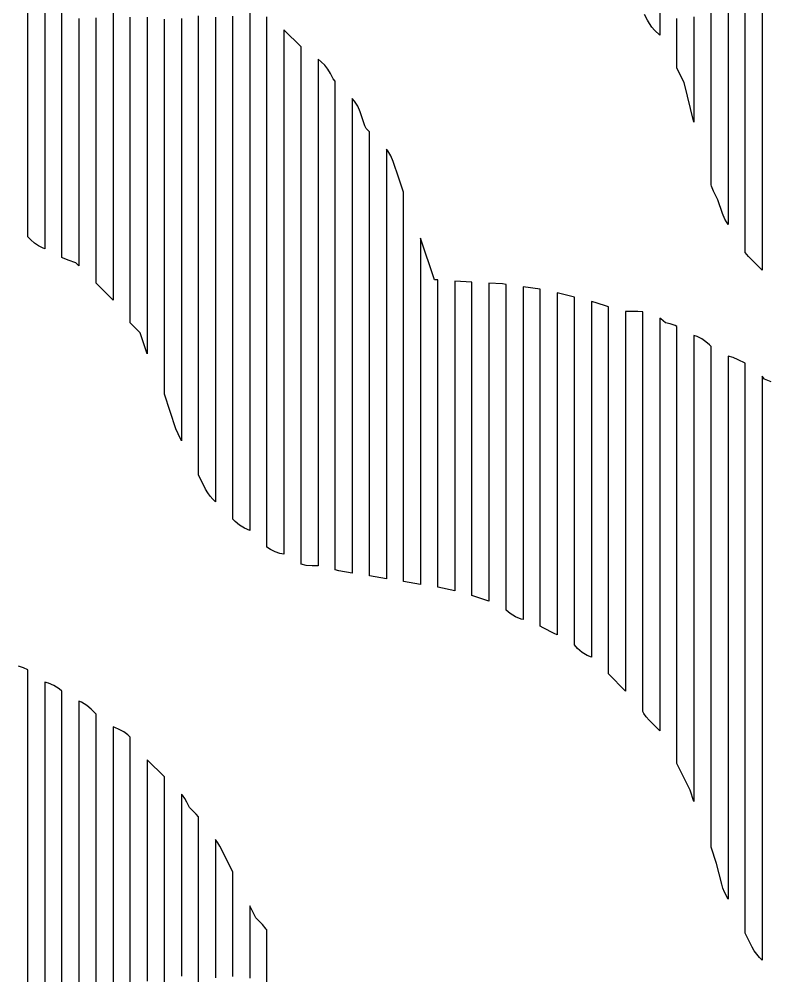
# Model space of a CAD drawing. Extents: x -6 to 1890, y -8 to 898.
# Drawn here: x 1279.6 to 1455.6, y 211.6 to 435.6 of the extents above; entities that cross this region are included whole.
import ezdxf

# ---------------------------------------------------------------- set-up
doc = ezdxf.new("R2010")
doc.units = 0
doc.layers.add('PECAS_2D', color=3, linetype='Continuous')

msp = doc.modelspace()

# ---------------------------------------------------------------- linework, layer by layer
at = {"layer": 'PECAS_2D'}
for points in [[(1445.578, 478.187), (1445.578, 425.097), (1445.578, 423.802), (1445.578, 422.507), (1445.578, 418.622), (1445.578, 417.327), (1445.578, 416.032), (1445.578, 413.443), (1445.578, 412.148), (1445.578, 410.853), (1445.578, 408.263), (1445.578, 406.968), (1445.578, 405.673), (1445.578, 404.378), (1445.578, 387.545), (1444.804, 388.782), (1444.26, 390.074), (1443.171, 393.339), (1442.168, 395.346), (1441.674, 396.538), (1441.578, 396.826), (1441.578, 420.158), (1441.578, 421.454), (1441.578, 422.751), (1441.578, 424.047), (1441.578, 425.343), (1441.578, 426.639), (1441.578, 427.935), (1441.578, 429.232), (1441.578, 430.528), (1441.578, 431.824), (1441.578, 434.416), (1441.578, 437.009)], [(1453.578, 471.21), (1453.578, 397.502), (1453.578, 396.209), (1453.578, 393.623), (1453.578, 392.33), (1453.578, 391.036), (1453.578, 389.743), (1453.578, 388.45), (1453.578, 387.157), (1453.578, 385.864), (1453.578, 384.571), (1453.578, 376.812), (1450.336, 380.054), (1449.578, 380.939), (1449.578, 392.539), (1449.578, 393.828), (1449.578, 395.117), (1449.578, 396.406), (1449.578, 397.695), (1449.578, 398.984), (1449.578, 400.273), (1449.578, 401.562), (1449.578, 402.851), (1449.578, 404.14), (1449.578, 406.718), (1449.578, 408.007), (1449.578, 409.296), (1449.578, 475.032)], [(1333.578, 439.455), (1333.578, 433.017), (1333.578, 431.729), (1333.578, 430.442), (1333.578, 429.154), (1333.578, 427.866), (1333.578, 426.579), (1333.578, 425.291), (1333.578, 424.004), (1333.578, 422.716), (1333.578, 421.428), (1333.578, 418.853), (1333.578, 416.278), (1333.578, 414.991), (1333.578, 412.415), (1333.578, 409.84), (1333.578, 408.553), (1333.578, 407.265), (1333.578, 405.977), (1333.578, 404.69), (1333.578, 403.402), (1333.578, 330.009), (1333.578, 328.722), (1333.578, 327.434), (1333.578, 326.146), (1333.578, 324.859), (1333.578, 323.571), (1333.578, 322.284), (1333.578, 320.996), (1333.578, 319.708), (1333.578, 315.846), (1332.325, 316.388), (1331.16, 317.118), (1330.123, 318.009), (1329.578, 318.554), (1329.578, 325.023), (1329.578, 326.316), (1329.578, 327.61), (1329.578, 328.904), (1329.578, 330.197), (1329.578, 331.491), (1329.578, 332.785), (1329.578, 334.078), (1329.578, 335.372), (1329.578, 336.666), (1329.578, 337.96), (1329.578, 406.526), (1329.578, 407.819), (1329.578, 409.113), (1329.578, 410.407), (1329.578, 411.701), (1329.578, 414.288), (1329.578, 416.875), (1329.578, 419.463), (1329.578, 422.05), (1329.578, 424.638), (1329.578, 427.225), (1329.578, 428.519), (1329.578, 429.812), (1329.578, 431.106), (1329.578, 432.4), (1329.578, 433.694), (1329.578, 434.987), (1329.578, 436.281)], [(1429.578, 440.926), (1429.578, 431.835), (1428.361, 433.051), (1427.71, 433.776), (1427.139, 434.569), (1426.657, 435.416), (1426.025, 436.681)], [(1285.578, 437.205), (1285.578, 434.63), (1285.578, 433.343), (1285.578, 432.056), (1285.578, 430.768), (1285.578, 429.481), (1285.578, 393.435), (1285.578, 392.148), (1285.578, 390.86), (1285.578, 389.573), (1285.578, 388.285), (1285.578, 386.998), (1285.578, 381.849), (1285.205, 381.978), (1284.147, 382.506), (1283.17, 383.164), (1282.296, 383.932), (1281.578, 384.651), (1281.578, 388.531), (1281.578, 389.825), (1281.578, 391.118), (1281.578, 392.412), (1281.578, 393.705), (1281.578, 394.999), (1281.578, 428.63), (1281.578, 429.923), (1281.578, 431.217), (1281.578, 432.51), (1281.578, 433.804), (1281.578, 435.097), (1281.578, 437.684)], [(1293.578, 435.732), (1293.578, 433.158), (1293.578, 431.871), (1293.578, 430.584), (1293.578, 429.297), (1293.578, 428.01), (1293.578, 426.724), (1293.578, 390.69), (1293.578, 389.403), (1293.578, 388.116), (1293.578, 386.829), (1293.578, 385.542), (1293.578, 384.256), (1293.578, 382.969), (1293.578, 377.821), (1292.864, 378.535), (1291.024, 379.149), (1289.732, 379.693), (1289.578, 379.788), (1289.578, 384.944), (1289.578, 386.233), (1289.578, 387.522), (1289.578, 388.811), (1289.578, 390.1), (1289.578, 391.389), (1289.578, 392.678), (1289.578, 427.479), (1289.578, 428.768), (1289.578, 430.057), (1289.578, 431.346), (1289.578, 432.635), (1289.578, 435.213), (1289.578, 437.79)], [(1301.578, 437.39), (1301.578, 434.791), (1301.578, 432.192), (1301.578, 430.893), (1301.578, 428.294), (1301.578, 426.995), (1301.578, 425.695), (1301.578, 424.396), (1301.578, 386.713), (1301.578, 384.114), (1301.578, 382.815), (1301.578, 381.516), (1301.578, 380.216), (1301.578, 378.917), (1301.578, 377.617), (1301.578, 369.821), (1297.578, 373.821), (1297.578, 380.294), (1297.578, 381.589), (1297.578, 382.883), (1297.578, 384.178), (1297.578, 385.473), (1297.578, 386.767), (1297.578, 389.356), (1297.578, 425.605), (1297.578, 426.9), (1297.578, 428.195), (1297.578, 429.489), (1297.578, 432.079), (1297.578, 434.668), (1297.578, 435.962)], [(1309.578, 436.092), (1309.578, 434.799), (1309.578, 432.213), (1309.578, 429.627), (1309.578, 428.334), (1309.578, 425.748), (1309.578, 424.455), (1309.578, 423.162), (1309.578, 421.869), (1309.578, 420.576), (1309.578, 419.283), (1309.578, 376.612), (1309.578, 375.319), (1309.578, 374.026), (1309.578, 372.733), (1309.578, 371.44), (1309.578, 370.147), (1309.578, 368.854), (1309.578, 367.561), (1309.578, 357.217), (1307.922, 362.184), (1305.578, 364.528), (1305.578, 372.33), (1305.578, 373.631), (1305.578, 374.931), (1305.578, 376.231), (1305.578, 377.532), (1305.578, 378.832), (1305.578, 380.132), (1305.578, 391.835), (1305.578, 423.042), (1305.578, 424.343), (1305.578, 425.643), (1305.578, 426.943), (1305.578, 429.544), (1305.578, 430.844), (1305.578, 433.445), (1305.578, 434.745), (1305.578, 436.045)], [(1317.578, 435.776), (1317.578, 434.475), (1317.578, 433.173), (1317.578, 431.872), (1317.578, 430.571), (1317.578, 427.969), (1317.578, 425.366), (1317.578, 422.764), (1317.578, 420.161), (1317.578, 418.86), (1317.578, 417.559), (1317.578, 416.258), (1317.578, 414.957), (1317.578, 366.812), (1317.578, 365.511), (1317.578, 364.21), (1317.578, 362.908), (1317.578, 361.607), (1317.578, 360.306), (1317.578, 359.005), (1317.578, 357.704), (1317.578, 356.402), (1317.578, 355.101), (1317.578, 353.8), (1317.578, 336.884), (1316.785, 338.471), (1316.291, 339.663), (1313.578, 347.802), (1313.578, 362.013), (1313.578, 363.304), (1313.578, 364.596), (1313.578, 365.888), (1313.578, 367.18), (1313.578, 369.764), (1313.578, 371.056), (1313.578, 376.223), (1313.578, 417.563), (1313.578, 418.855), (1313.578, 420.147), (1313.578, 421.439), (1313.578, 422.731), (1313.578, 425.314), (1313.578, 427.898), (1313.578, 430.482), (1313.578, 431.774), (1313.578, 433.066), (1313.578, 435.649)], [(1325.578, 436.102), (1325.578, 434.811), (1325.578, 433.521), (1325.578, 430.94), (1325.578, 429.65), (1325.578, 428.36), (1325.578, 427.069), (1325.578, 424.489), (1325.578, 423.198), (1325.578, 420.618), (1325.578, 418.037), (1325.578, 415.457), (1325.578, 414.166), (1325.578, 412.876), (1325.578, 411.586), (1325.578, 410.295), (1325.578, 409.005), (1325.578, 347.07), (1325.578, 345.78), (1325.578, 343.199), (1325.578, 341.909), (1325.578, 340.618), (1325.578, 339.328), (1325.578, 338.038), (1325.578, 336.747), (1325.578, 335.457), (1325.578, 334.167), (1325.578, 332.877), (1325.578, 322.554), (1324.953, 323.18), (1324.301, 323.905), (1323.73, 324.697), (1323.248, 325.545), (1321.578, 328.884), (1321.578, 340.538), (1321.578, 341.833), (1321.578, 343.128), (1321.578, 344.423), (1321.578, 345.717), (1321.578, 347.012), (1321.578, 348.307), (1321.578, 349.602), (1321.578, 350.897), (1321.578, 352.192), (1321.578, 353.486), (1321.578, 354.781), (1321.578, 357.371), (1321.578, 358.666), (1321.578, 411.755), (1321.578, 413.049), (1321.578, 414.344), (1321.578, 415.639), (1321.578, 416.934), (1321.578, 418.229), (1321.578, 420.819), (1321.578, 423.408), (1321.578, 425.998), (1321.578, 427.293), (1321.578, 429.882), (1321.578, 432.472), (1321.578, 433.767), (1321.578, 435.062), (1321.578, 436.357)], [(1455.67, 350.68), (1454.478, 351.173), (1454.112, 351.295), (1453.578, 352.023), (1453.578, 345.571), (1453.578, 344.281), (1453.578, 342.99), (1453.578, 341.7), (1453.578, 340.409), (1453.578, 337.828), (1453.578, 335.247), (1453.578, 331.376), (1453.578, 328.795), (1453.578, 326.214), (1453.578, 323.633), (1453.578, 321.053), (1453.578, 318.472), (1453.578, 317.181), (1453.578, 315.891), (1453.578, 314.6), (1453.578, 313.31), (1453.578, 312.019), (1453.578, 310.729), (1453.578, 241.045), (1453.578, 239.754), (1453.578, 235.883), (1453.578, 234.593), (1453.578, 233.302), (1453.578, 232.012), (1453.578, 229.431), (1453.578, 228.14), (1453.578, 226.85), (1453.578, 225.559), (1453.578, 215.236), (1452.921, 215.893), (1452.27, 216.618), (1451.698, 217.411), (1451.216, 218.258), (1449.578, 221.535), (1449.578, 234.494), (1449.578, 235.79), (1449.578, 237.086), (1449.578, 238.382), (1449.578, 239.678), (1449.578, 240.974), (1449.578, 242.27), (1449.578, 243.566), (1449.578, 244.862), (1449.578, 246.158), (1449.578, 247.454), (1449.578, 248.75), (1449.578, 250.046), (1449.578, 251.342), (1449.578, 252.637), (1449.578, 314.843), (1449.578, 316.139), (1449.578, 317.435), (1449.578, 318.731), (1449.578, 320.027), (1449.578, 321.323), (1449.578, 323.915), (1449.578, 326.507), (1449.578, 329.099), (1449.578, 331.691), (1449.578, 334.283), (1449.578, 336.875), (1449.578, 339.467), (1449.578, 340.762), (1449.578, 343.354), (1449.578, 344.65), (1449.578, 347.242), (1449.578, 348.538), (1449.578, 355.018), (1447.914, 355.85), (1446.722, 356.344), (1445.578, 356.725), (1445.578, 351.534), (1445.578, 350.236), (1445.578, 348.938), (1445.578, 347.64), (1445.578, 346.342), (1445.578, 343.746), (1445.578, 341.151), (1445.578, 338.555), (1445.578, 335.959), (1445.578, 333.364), (1445.578, 330.768), (1445.578, 328.172), (1445.578, 325.576), (1445.578, 324.279), (1445.578, 322.981), (1445.578, 321.683), (1445.578, 320.385), (1445.578, 319.087), (1445.578, 261.981), (1445.578, 260.683), (1445.578, 259.385), (1445.578, 258.088), (1445.578, 256.79), (1445.578, 255.492), (1445.578, 254.194), (1445.578, 252.896), (1445.578, 250.3), (1445.578, 249.002), (1445.578, 229.535), (1444.753, 231.184), (1444.358, 232.096), (1444.064, 233.047), (1442.856, 237.878), (1441.578, 241.713), (1441.578, 257.175), (1441.578, 258.464), (1441.578, 259.752), (1441.578, 261.041), (1441.578, 262.329), (1441.578, 263.618), (1441.578, 266.195), (1441.578, 267.484), (1441.578, 268.772), (1441.578, 271.349), (1441.578, 273.926), (1441.578, 322.89), (1441.578, 324.178), (1441.578, 325.467), (1441.578, 326.756), (1441.578, 329.333), (1441.578, 331.91), (1441.578, 334.487), (1441.578, 337.064), (1441.578, 338.352), (1441.578, 340.929), (1441.578, 343.506), (1441.578, 346.083), (1441.578, 347.372), (1441.578, 349.949), (1441.578, 351.237), (1441.578, 352.526), (1441.578, 353.814), (1441.578, 358.969), (1441.231, 359.316), (1440.357, 360.084), (1439.38, 360.742), (1438.322, 361.27), (1437.578, 361.528), (1437.578, 355.033), (1437.578, 353.734), (1437.578, 351.137), (1437.578, 348.539), (1437.578, 345.941), (1437.578, 343.343), (1437.578, 340.745), (1437.578, 338.148), (1437.578, 335.55), (1437.578, 332.952), (1437.578, 330.354), (1437.578, 329.055), (1437.578, 327.756), (1437.578, 326.458), (1437.578, 325.159), (1437.578, 275.801), (1437.578, 274.502), (1437.578, 273.203), (1437.578, 271.904), (1437.578, 270.605), (1437.578, 269.306), (1437.578, 268.007), (1437.578, 266.708), (1437.578, 265.41), (1437.578, 252.421), (1436.708, 255.029), (1433.578, 261.29), (1433.578, 271.655), (1433.578, 272.951), (1433.578, 274.246), (1433.578, 275.542), (1433.578, 276.837), (1433.578, 278.133), (1433.578, 279.429), (1433.578, 280.724), (1433.578, 328.661), (1433.578, 329.957), (1433.578, 331.253), (1433.578, 332.548), (1433.578, 335.139), (1433.578, 337.731), (1433.578, 340.322), (1433.578, 342.913), (1433.578, 345.504), (1433.578, 348.095), (1433.578, 350.687), (1433.578, 351.982), (1433.578, 353.278), (1433.578, 354.573), (1433.578, 355.869), (1433.578, 357.165), (1433.578, 363.643), (1433.151, 363.856), (1432.038, 364.241), (1430.89, 364.486), (1429.818, 365.403), (1429.578, 365.551), (1429.578, 359.112), (1429.578, 357.824), (1429.578, 355.249), (1429.578, 352.673), (1429.578, 351.385), (1429.578, 348.81), (1429.578, 344.946), (1429.578, 342.371), (1429.578, 339.795), (1429.578, 337.219), (1429.578, 334.644), (1429.578, 333.356), (1429.578, 332.068), (1429.578, 330.78), (1429.578, 329.493), (1429.578, 286.995), (1429.578, 285.707), (1429.578, 284.419), (1429.578, 283.132), (1429.578, 281.844), (1429.578, 280.556), (1429.578, 279.268), (1429.578, 277.98), (1429.578, 268.966), (1427.069, 271.475), (1426.417, 272.2), (1425.846, 272.993), (1425.578, 273.464), (1425.578, 281.264), (1425.578, 282.564), (1425.578, 283.864), (1425.578, 285.164), (1425.578, 286.464), (1425.578, 287.764), (1425.578, 290.364), (1425.578, 331.964), (1425.578, 333.264), (1425.578, 334.564), (1425.578, 335.864), (1425.578, 338.464), (1425.578, 341.064), (1425.578, 343.664), (1425.578, 346.264), (1425.578, 348.864), (1425.578, 351.464), (1425.578, 352.764), (1425.578, 355.364), (1425.578, 356.664), (1425.578, 357.964), (1425.578, 359.264), (1425.578, 360.564), (1425.578, 367.064), (1424.455, 367.152), (1421.578, 367.152), (1421.578, 361.998), (1421.578, 360.71), (1421.578, 358.133), (1421.578, 355.557), (1421.578, 352.98), (1421.578, 351.692), (1421.578, 349.115), (1421.578, 346.539), (1421.578, 343.962), (1421.578, 341.385), (1421.578, 340.097), (1421.578, 338.809), (1421.578, 337.521), (1421.578, 336.232), (1421.578, 334.944), (1421.578, 333.656), (1421.578, 295.006), (1421.578, 293.718), (1421.578, 292.43), (1421.578, 291.142), (1421.578, 289.853), (1421.578, 288.565), (1421.578, 287.277), (1421.578, 285.988), (1421.578, 278.258), (1417.578, 282.258), (1417.578, 288.77), (1417.578, 290.072), (1417.578, 291.375), (1417.578, 292.677), (1417.578, 293.979), (1417.578, 295.282), (1417.578, 296.584), (1417.578, 335.654), (1417.578, 336.957), (1417.578, 338.259), (1417.578, 339.561), (1417.578, 340.864), (1417.578, 343.468), (1417.578, 346.073), (1417.578, 348.678), (1417.578, 351.282), (1417.578, 353.887), (1417.578, 356.492), (1417.578, 359.096), (1417.578, 360.399), (1417.578, 361.701), (1417.578, 363.003), (1417.578, 364.306), (1417.578, 368.213), (1414.407, 369.27), (1413.578, 369.505), (1413.578, 364.297), (1413.578, 362.995), (1413.578, 360.391), (1413.578, 359.089), (1413.578, 357.788), (1413.578, 356.486), (1413.578, 353.882), (1413.578, 351.278), (1413.578, 348.674), (1413.578, 346.07), (1413.578, 343.467), (1413.578, 342.165), (1413.578, 340.863), (1413.578, 339.561), (1413.578, 338.259), (1413.578, 336.957), (1413.578, 299.202), (1413.578, 297.9), (1413.578, 296.598), (1413.578, 295.296), (1413.578, 293.994), (1413.578, 292.692), (1413.578, 286.183), (1412.575, 286.602), (1411.4, 287.316), (1410.341, 288.204), (1409.578, 289.071), (1409.578, 294.241), (1409.578, 295.534), (1409.578, 296.827), (1409.578, 298.119), (1409.578, 299.412), (1409.578, 301.997), (1409.578, 338.19), (1409.578, 340.775), (1409.578, 342.068), (1409.578, 343.36), (1409.578, 345.945), (1409.578, 348.531), (1409.578, 351.116), (1409.578, 353.701), (1409.578, 356.286), (1409.578, 357.579), (1409.578, 360.164), (1409.578, 362.749), (1409.578, 364.042), (1409.578, 365.334), (1409.578, 366.627), (1409.578, 370.505), (1405.578, 371.505), (1405.578, 366.34), (1405.578, 365.049), (1405.578, 363.758), (1405.578, 362.467), (1405.578, 359.884), (1405.578, 357.302), (1405.578, 354.72), (1405.578, 352.137), (1405.578, 349.555), (1405.578, 346.973), (1405.578, 344.391), (1405.578, 343.099), (1405.578, 341.808), (1405.578, 340.517), (1405.578, 339.226), (1405.578, 303.074), (1405.578, 301.783), (1405.578, 300.491), (1405.578, 299.2), (1405.578, 297.909), (1405.578, 296.618), (1405.578, 291.453), (1404.874, 291.745), (1402.289, 293.038), (1401.578, 293.465), (1401.578, 298.638), (1401.578, 299.931), (1401.578, 301.225), (1401.578, 302.518), (1401.578, 303.811), (1401.578, 341.318), (1401.578, 342.612), (1401.578, 343.905), (1401.578, 345.198), (1401.578, 347.785), (1401.578, 350.372), (1401.578, 352.959), (1401.578, 355.545), (1401.578, 358.132), (1401.578, 360.719), (1401.578, 362.012), (1401.578, 363.305), (1401.578, 364.599), (1401.578, 365.892), (1401.578, 367.185), (1401.578, 372.359), (1397.578, 372.93), (1397.578, 367.734), (1397.578, 365.136), (1397.578, 363.837), (1397.578, 362.538), (1397.578, 361.239), (1397.578, 359.94), (1397.578, 357.342), (1397.578, 354.744), (1397.578, 352.146), (1397.578, 349.548), (1397.578, 346.95), (1397.578, 345.651), (1397.578, 344.352), (1397.578, 343.053), (1397.578, 341.754), (1397.578, 306.68), (1397.578, 304.082), (1397.578, 302.783), (1397.578, 301.484), (1397.578, 300.185), (1397.578, 294.989), (1397.092, 295.105), (1395.756, 295.658), (1394.532, 296.41), (1393.578, 297.227), (1393.578, 301.105), (1393.578, 302.398), (1393.578, 303.691), (1393.578, 304.984), (1393.578, 306.277), (1393.578, 307.569), (1393.578, 310.155), (1393.578, 343.767), (1393.578, 345.06), (1393.578, 346.353), (1393.578, 347.646), (1393.578, 348.939), (1393.578, 351.524), (1393.578, 352.817), (1393.578, 355.403), (1393.578, 357.988), (1393.578, 359.281), (1393.578, 360.574), (1393.578, 361.867), (1393.578, 363.159), (1393.578, 364.452), (1393.578, 365.745), (1393.578, 367.038), (1393.578, 368.33), (1393.578, 373.502), (1392.708, 373.597), (1389.578, 373.793), (1389.578, 368.657), (1389.578, 367.374), (1389.578, 366.09), (1389.578, 364.806), (1389.578, 363.522), (1389.578, 362.238), (1389.578, 360.955), (1389.578, 359.671), (1389.578, 357.103), (1389.578, 354.536), (1389.578, 351.968), (1389.578, 349.4), (1389.578, 348.117), (1389.578, 346.833), (1389.578, 345.549), (1389.578, 344.265), (1389.578, 342.981), (1389.578, 309.603), (1389.578, 308.319), (1389.578, 307.035), (1389.578, 305.751), (1389.578, 304.468), (1389.578, 303.184), (1389.578, 299.332), (1385.578, 300.666), (1385.578, 304.528), (1385.578, 305.815), (1385.578, 307.102), (1385.578, 308.39), (1385.578, 309.677), (1385.578, 310.964), (1385.578, 344.434), (1385.578, 345.722), (1385.578, 347.009), (1385.578, 348.296), (1385.578, 349.584), (1385.578, 352.158), (1385.578, 354.733), (1385.578, 357.307), (1385.578, 358.595), (1385.578, 361.169), (1385.578, 363.744), (1385.578, 365.031), (1385.578, 366.319), (1385.578, 367.606), (1385.578, 368.893), (1385.578, 370.181), (1385.578, 374.043), (1381.578, 374.293), (1381.578, 370.407), (1381.578, 369.112), (1381.578, 367.817), (1381.578, 366.522), (1381.578, 365.227), (1381.578, 363.931), (1381.578, 361.341), (1381.578, 358.751), (1381.578, 356.161), (1381.578, 353.57), (1381.578, 352.275), (1381.578, 349.685), (1381.578, 348.39), (1381.578, 347.095), (1381.578, 345.799), (1381.578, 344.504), (1381.578, 310.831), (1381.578, 309.535), (1381.578, 308.24), (1381.578, 306.945), (1381.578, 305.65), (1381.578, 304.355), (1381.578, 301.765), (1377.578, 302.565), (1377.578, 306.421), (1377.578, 307.706), (1377.578, 308.991), (1377.578, 310.277), (1377.578, 311.562), (1377.578, 312.847), (1377.578, 344.98), (1377.578, 346.266), (1377.578, 347.551), (1377.578, 348.836), (1377.578, 350.121), (1377.578, 352.692), (1377.578, 355.263), (1377.578, 357.833), (1377.578, 359.119), (1377.578, 361.689), (1377.578, 362.975), (1377.578, 364.26), (1377.578, 365.545), (1377.578, 366.831), (1377.578, 368.116), (1377.578, 369.401), (1377.578, 374.543), (1376.83, 374.589), (1373.578, 384.346), (1373.578, 370.184), (1373.578, 368.896), (1373.578, 367.608), (1373.578, 365.033), (1373.578, 362.458), (1373.578, 359.883), (1373.578, 357.308), (1373.578, 354.733), (1373.578, 352.158), (1373.578, 349.583), (1373.578, 348.295), (1373.578, 347.008), (1373.578, 345.72), (1373.578, 344.433), (1373.578, 312.244), (1373.578, 310.957), (1373.578, 309.669), (1373.578, 308.382), (1373.578, 307.094), (1373.578, 305.807), (1373.578, 303.231), (1369.578, 303.898), (1369.578, 307.806), (1369.578, 309.109), (1369.578, 310.412), (1369.578, 311.714), (1369.578, 313.017), (1369.578, 314.32), (1369.578, 345.584), (1369.578, 346.887), (1369.578, 348.189), (1369.578, 349.492), (1369.578, 350.795), (1369.578, 353.4), (1369.578, 356.006), (1369.578, 359.914), (1369.578, 361.216), (1369.578, 363.822), (1369.578, 365.124), (1369.578, 366.427), (1369.578, 367.73), (1369.578, 369.032), (1369.578, 370.335), (1369.578, 372.94), (1369.578, 374.243), (1369.578, 375.546), (1369.578, 376.849), (1369.578, 378.151), (1369.578, 379.454), (1369.578, 380.757), (1369.578, 395.086), (1368.458, 398.415), (1367.165, 402.293), (1366.62, 403.585), (1365.879, 404.785), (1365.578, 405.136), (1365.578, 392.242), (1365.578, 390.953), (1365.578, 389.664), (1365.578, 388.374), (1365.578, 387.085), (1365.578, 385.795), (1365.578, 384.506), (1365.578, 383.217), (1365.578, 381.927), (1365.578, 380.638), (1365.578, 379.349), (1365.578, 378.059), (1365.578, 376.77), (1365.578, 375.48), (1365.578, 374.191), (1365.578, 372.902), (1365.578, 371.612), (1365.578, 370.323), (1365.578, 369.034), (1365.578, 367.744), (1365.578, 366.455), (1365.578, 365.165), (1365.578, 362.587), (1365.578, 360.008), (1365.578, 358.719), (1365.578, 357.429), (1365.578, 356.14), (1365.578, 354.85), (1365.578, 353.561), (1365.578, 352.272), (1365.578, 350.982), (1365.578, 349.693), (1365.578, 348.404), (1365.578, 345.825), (1365.578, 313.59), (1365.578, 312.301), (1365.578, 311.012), (1365.578, 309.722), (1365.578, 308.433), (1365.578, 307.144), (1365.578, 304.565), (1361.578, 305.231), (1361.578, 309.132), (1361.578, 310.432), (1361.578, 311.732), (1361.578, 313.032), (1361.578, 314.332), (1361.578, 346.834), (1361.578, 348.134), (1361.578, 349.434), (1361.578, 350.735), (1361.578, 352.035), (1361.578, 353.335), (1361.578, 354.635), (1361.578, 355.935), (1361.578, 358.535), (1361.578, 359.835), (1361.578, 361.135), (1361.578, 362.435), (1361.578, 365.035), (1361.578, 366.336), (1361.578, 368.936), (1361.578, 370.236), (1361.578, 372.836), (1361.578, 374.136), (1361.578, 376.736), (1361.578, 378.036), (1361.578, 380.637), (1361.578, 381.937), (1361.578, 384.537), (1361.578, 385.837), (1361.578, 387.137), (1361.578, 388.437), (1361.578, 391.037), (1361.578, 392.337), (1361.578, 393.637), (1361.578, 394.938), (1361.578, 396.238), (1361.578, 397.538), (1361.578, 400.138), (1361.578, 409.238), (1360.84, 409.976), (1360.497, 410.662), (1359.409, 413.926), (1358.865, 415.218), (1358.123, 416.418), (1357.578, 417.055), (1357.578, 408.007), (1357.578, 406.715), (1357.578, 405.422), (1357.578, 404.13), (1357.578, 402.837), (1357.578, 401.545), (1357.578, 400.252), (1357.578, 398.96), (1357.578, 396.375), (1357.578, 395.082), (1357.578, 392.497), (1357.578, 389.912), (1357.578, 388.619), (1357.578, 386.034), (1357.578, 383.449), (1357.578, 380.864), (1357.578, 379.572), (1357.578, 376.987), (1357.578, 374.402), (1357.578, 373.109), (1357.578, 371.817), (1357.578, 369.232), (1357.578, 367.939), (1357.578, 366.647), (1357.578, 365.354), (1357.578, 362.769), (1357.578, 358.891), (1357.578, 357.599), (1357.578, 314.946), (1357.578, 313.653), (1357.578, 312.361), (1357.578, 311.068), (1357.578, 309.776), (1357.578, 308.483), (1357.578, 305.898), (1354.451, 306.419), (1353.578, 306.636), (1353.578, 310.539), (1353.578, 311.84), (1353.578, 313.141), (1353.578, 314.442), (1353.578, 315.742), (1353.578, 372.983), (1353.578, 374.284), (1353.578, 375.584), (1353.578, 376.885), (1353.578, 378.186), (1353.578, 379.487), (1353.578, 380.788), (1353.578, 382.089), (1353.578, 383.39), (1353.578, 384.691), (1353.578, 387.293), (1353.578, 389.894), (1353.578, 391.195), (1353.578, 393.797), (1353.578, 396.399), (1353.578, 399.001), (1353.578, 401.603), (1353.578, 402.904), (1353.578, 404.204), (1353.578, 405.505), (1353.578, 406.806), (1353.578, 408.107), (1353.578, 409.408), (1353.578, 410.709), (1353.578, 412.01), (1353.578, 413.311), (1353.578, 421.116), (1353.085, 421.61), (1352.453, 422.874), (1351.868, 423.877), (1351.152, 424.808), (1350.317, 425.643), (1349.578, 426.212), (1349.578, 418.475), (1349.578, 417.186), (1349.578, 415.896), (1349.578, 414.607), (1349.578, 413.318), (1349.578, 412.028), (1349.578, 409.45), (1349.578, 406.871), (1349.578, 404.292), (1349.578, 401.713), (1349.578, 399.134), (1349.578, 396.556), (1349.578, 393.977), (1349.578, 391.398), (1349.578, 388.819), (1349.578, 387.53), (1349.578, 386.241), (1349.578, 384.951), (1349.578, 383.662), (1349.578, 382.372), (1349.578, 319.193), (1349.578, 317.903), (1349.578, 316.614), (1349.578, 315.324), (1349.578, 314.035), (1349.578, 312.746), (1349.578, 311.456), (1349.578, 307.588), (1348.191, 307.588), (1346.785, 307.697), (1345.578, 307.985), (1345.578, 313.14), (1345.578, 314.428), (1345.578, 315.717), (1345.578, 317.006), (1345.578, 318.294), (1345.578, 319.583), (1345.578, 389.169), (1345.578, 390.457), (1345.578, 391.746), (1345.578, 393.035), (1345.578, 394.323), (1345.578, 395.612), (1345.578, 398.189), (1345.578, 400.767), (1345.578, 403.344), (1345.578, 404.632), (1345.578, 407.21), (1345.578, 409.787), (1345.578, 412.364), (1345.578, 414.941), (1345.578, 416.23), (1345.578, 417.519), (1345.578, 418.807), (1345.578, 420.096), (1345.578, 421.385), (1345.578, 422.673), (1345.578, 429.116), (1341.578, 433.116), (1341.578, 426.652), (1341.578, 425.359), (1341.578, 424.067), (1341.578, 422.774), (1341.578, 421.481), (1341.578, 420.188), (1341.578, 418.895), (1341.578, 417.602), (1341.578, 415.017), (1341.578, 412.431), (1341.578, 409.845), (1341.578, 407.26), (1341.578, 404.674), (1341.578, 402.089), (1341.578, 399.503), (1341.578, 398.21), (1341.578, 396.917), (1341.578, 395.624), (1341.578, 394.332), (1341.578, 323.226), (1341.578, 321.933), (1341.578, 320.641), (1341.578, 319.348), (1341.578, 318.055), (1341.578, 316.762), (1341.578, 315.469), (1341.578, 310.298), (1340.608, 310.499), (1339.495, 310.884), (1338.436, 311.412), (1337.578, 311.991), (1337.578, 317.165), (1337.578, 318.459), (1337.578, 319.752), (1337.578, 321.046), (1337.578, 322.34), (1337.578, 323.633), (1337.578, 324.927), (1337.578, 398.664), (1337.578, 399.957), (1337.578, 401.251), (1337.578, 402.544), (1337.578, 403.838), (1337.578, 405.132), (1337.578, 407.719), (1337.578, 410.306), (1337.578, 412.894), (1337.578, 415.481), (1337.578, 418.068), (1337.578, 419.362), (1337.578, 421.949), (1337.578, 423.243), (1337.578, 424.536), (1337.578, 425.83), (1337.578, 427.123), (1337.578, 428.417), (1337.578, 429.711), (1337.578, 436.179)], [(1437.578, 436.186), (1437.578, 434.887), (1437.578, 433.589), (1437.578, 430.993), (1437.578, 429.694), (1437.578, 428.396), (1437.578, 411.52), (1435.258, 420.799), (1433.578, 424.159), (1433.578, 435.76)], [(1281.578, 184.46), (1281.578, 242.947), (1281.578, 244.247), (1281.578, 245.547), (1281.578, 246.846), (1281.578, 248.146), (1281.578, 250.746), (1281.578, 253.345), (1281.578, 255.945), (1281.578, 258.544), (1281.578, 261.143), (1281.578, 263.743), (1281.578, 266.342), (1281.578, 268.942), (1281.578, 270.242), (1281.578, 272.841), (1281.578, 274.141), (1281.578, 275.44), (1281.578, 276.74), (1281.578, 283.239), (1280.58, 283.732), (1279.439, 284.118)], [(1289.578, 162.051), (1289.578, 234.346), (1289.578, 235.637), (1289.578, 236.928), (1289.578, 238.219), (1289.578, 239.51), (1289.578, 240.801), (1289.578, 243.383), (1289.578, 245.964), (1289.578, 248.546), (1289.578, 251.128), (1289.578, 255.001), (1289.578, 257.583), (1289.578, 260.165), (1289.578, 262.747), (1289.578, 264.038), (1289.578, 266.62), (1289.578, 269.202), (1289.578, 270.493), (1289.578, 271.784), (1289.578, 278.239), (1288.93, 278.794), (1287.73, 279.535), (1286.438, 280.08), (1285.578, 280.367), (1285.578, 273.878), (1285.578, 272.58), (1285.578, 271.282), (1285.578, 269.984), (1285.578, 267.389), (1285.578, 264.793), (1285.578, 262.197), (1285.578, 259.602), (1285.578, 257.006), (1285.578, 254.411), (1285.578, 251.815), (1285.578, 249.219), (1285.578, 246.624), (1285.578, 245.326), (1285.578, 244.028), (1285.578, 242.73), (1285.578, 241.433), (1285.578, 238.837), (1285.578, 173.947)], [(1297.578, 148.894), (1297.578, 226.388), (1297.578, 227.679), (1297.578, 228.971), (1297.578, 230.262), (1297.578, 231.554), (1297.578, 232.846), (1297.578, 235.429), (1297.578, 238.012), (1297.578, 240.595), (1297.578, 243.178), (1297.578, 245.761), (1297.578, 248.344), (1297.578, 250.927), (1297.578, 253.511), (1297.578, 256.094), (1297.578, 258.677), (1297.578, 261.26), (1297.578, 262.551), (1297.578, 265.135), (1297.578, 266.426), (1297.578, 272.884), (1296.458, 274.004), (1295.393, 274.916), (1294.193, 275.657), (1293.578, 275.917), (1293.578, 269.444), (1293.578, 268.149), (1293.578, 265.56), (1293.578, 262.971), (1293.578, 259.087), (1293.578, 256.498), (1293.578, 253.909), (1293.578, 251.32), (1293.578, 248.73), (1293.578, 246.141), (1293.578, 243.552), (1293.578, 240.963), (1293.578, 238.374), (1293.578, 237.079), (1293.578, 235.784), (1293.578, 234.49), (1293.578, 233.195), (1293.578, 231.901), (1293.578, 230.606), (1293.578, 152.931)], [(1305.578, 139.886), (1305.578, 214.616), (1305.578, 215.904), (1305.578, 217.193), (1305.578, 218.481), (1305.578, 219.769), (1305.578, 221.058), (1305.578, 222.346), (1305.578, 224.923), (1305.578, 227.5), (1305.578, 230.077), (1305.578, 232.654), (1305.578, 233.942), (1305.578, 236.519), (1305.578, 239.096), (1305.578, 241.673), (1305.578, 244.25), (1305.578, 246.827), (1305.578, 249.404), (1305.578, 251.981), (1305.578, 254.557), (1305.578, 255.846), (1305.578, 258.423), (1305.578, 259.711), (1305.578, 267.442), (1305.034, 267.98), (1304.074, 268.708), (1303.036, 269.297), (1301.95, 269.739), (1301.578, 269.863), (1301.578, 263.393), (1301.578, 262.099), (1301.578, 259.511), (1301.578, 256.923), (1301.578, 254.335), (1301.578, 251.747), (1301.578, 249.159), (1301.578, 246.571), (1301.578, 242.689), (1301.578, 240.101), (1301.578, 237.513), (1301.578, 234.925), (1301.578, 232.337), (1301.578, 229.749), (1301.578, 227.161), (1301.578, 225.867), (1301.578, 224.573), (1301.578, 221.985), (1301.578, 220.691), (1301.578, 144.346)], [(1313.578, 209.165), (1313.578, 211.745), (1313.578, 214.324), (1313.578, 216.904), (1313.578, 219.483), (1313.578, 222.063), (1313.578, 224.642), (1313.578, 227.222), (1313.578, 229.802), (1313.578, 232.381), (1313.578, 234.961), (1313.578, 237.54), (1313.578, 240.12), (1313.578, 242.699), (1313.578, 245.279), (1313.578, 247.858), (1313.578, 249.148), (1313.578, 250.438), (1313.578, 258.177), (1309.578, 262.177), (1309.578, 255.699), (1309.578, 254.404), (1309.578, 251.813), (1309.578, 249.222), (1309.578, 246.631), (1309.578, 244.04), (1309.578, 241.449), (1309.578, 238.858), (1309.578, 236.267), (1309.578, 233.676), (1309.578, 231.085), (1309.578, 228.494), (1309.578, 225.903), (1309.578, 223.312), (1309.578, 220.721), (1309.578, 218.13), (1309.578, 215.539), (1309.578, 214.243), (1309.578, 212.948), (1309.578, 211.652), (1309.578, 210.357)], [(1321.578, 209.798), (1321.578, 212.399), (1321.578, 215.001), (1321.578, 217.602), (1321.578, 220.204), (1321.578, 222.805), (1321.578, 225.407), (1321.578, 228.008), (1321.578, 229.309), (1321.578, 231.911), (1321.578, 234.512), (1321.578, 237.114), (1321.578, 239.715), (1321.578, 248.82), (1321.018, 249.444), (1319.477, 250.985), (1318.845, 252.249), (1318.363, 253.097), (1317.791, 253.889), (1317.578, 254.127), (1317.578, 246.376), (1317.578, 245.084), (1317.578, 243.793), (1317.578, 241.209), (1317.578, 238.625), (1317.578, 236.042), (1317.578, 233.458), (1317.578, 230.875), (1317.578, 228.291), (1317.578, 225.707), (1317.578, 223.124), (1317.578, 220.54), (1317.578, 217.957), (1317.578, 216.665), (1317.578, 214.081), (1317.578, 211.498)], [(1329.578, 211.382), (1329.578, 213.969), (1329.578, 216.555), (1329.578, 219.142), (1329.578, 221.728), (1329.578, 224.314), (1329.578, 225.608), (1329.578, 226.901), (1329.578, 235.953), (1326.6, 241.909), (1326.118, 242.756), (1325.578, 243.505), (1325.578, 234.432), (1325.578, 233.136), (1325.578, 230.543), (1325.578, 227.951), (1325.578, 225.358), (1325.578, 222.766), (1325.578, 221.469), (1325.578, 218.877), (1325.578, 216.284), (1325.578, 213.692), (1325.578, 211.099)], [(1337.578, 205.502), (1337.578, 222.306), (1337.441, 222.527), (1336.529, 223.592), (1334.988, 225.133), (1333.578, 227.953), (1333.578, 217.545), (1333.578, 216.244), (1333.578, 213.642), (1333.578, 211.04)]]:
    msp.add_lwpolyline(points, dxfattribs=at)

doc.saveas('drawing.dxf')
